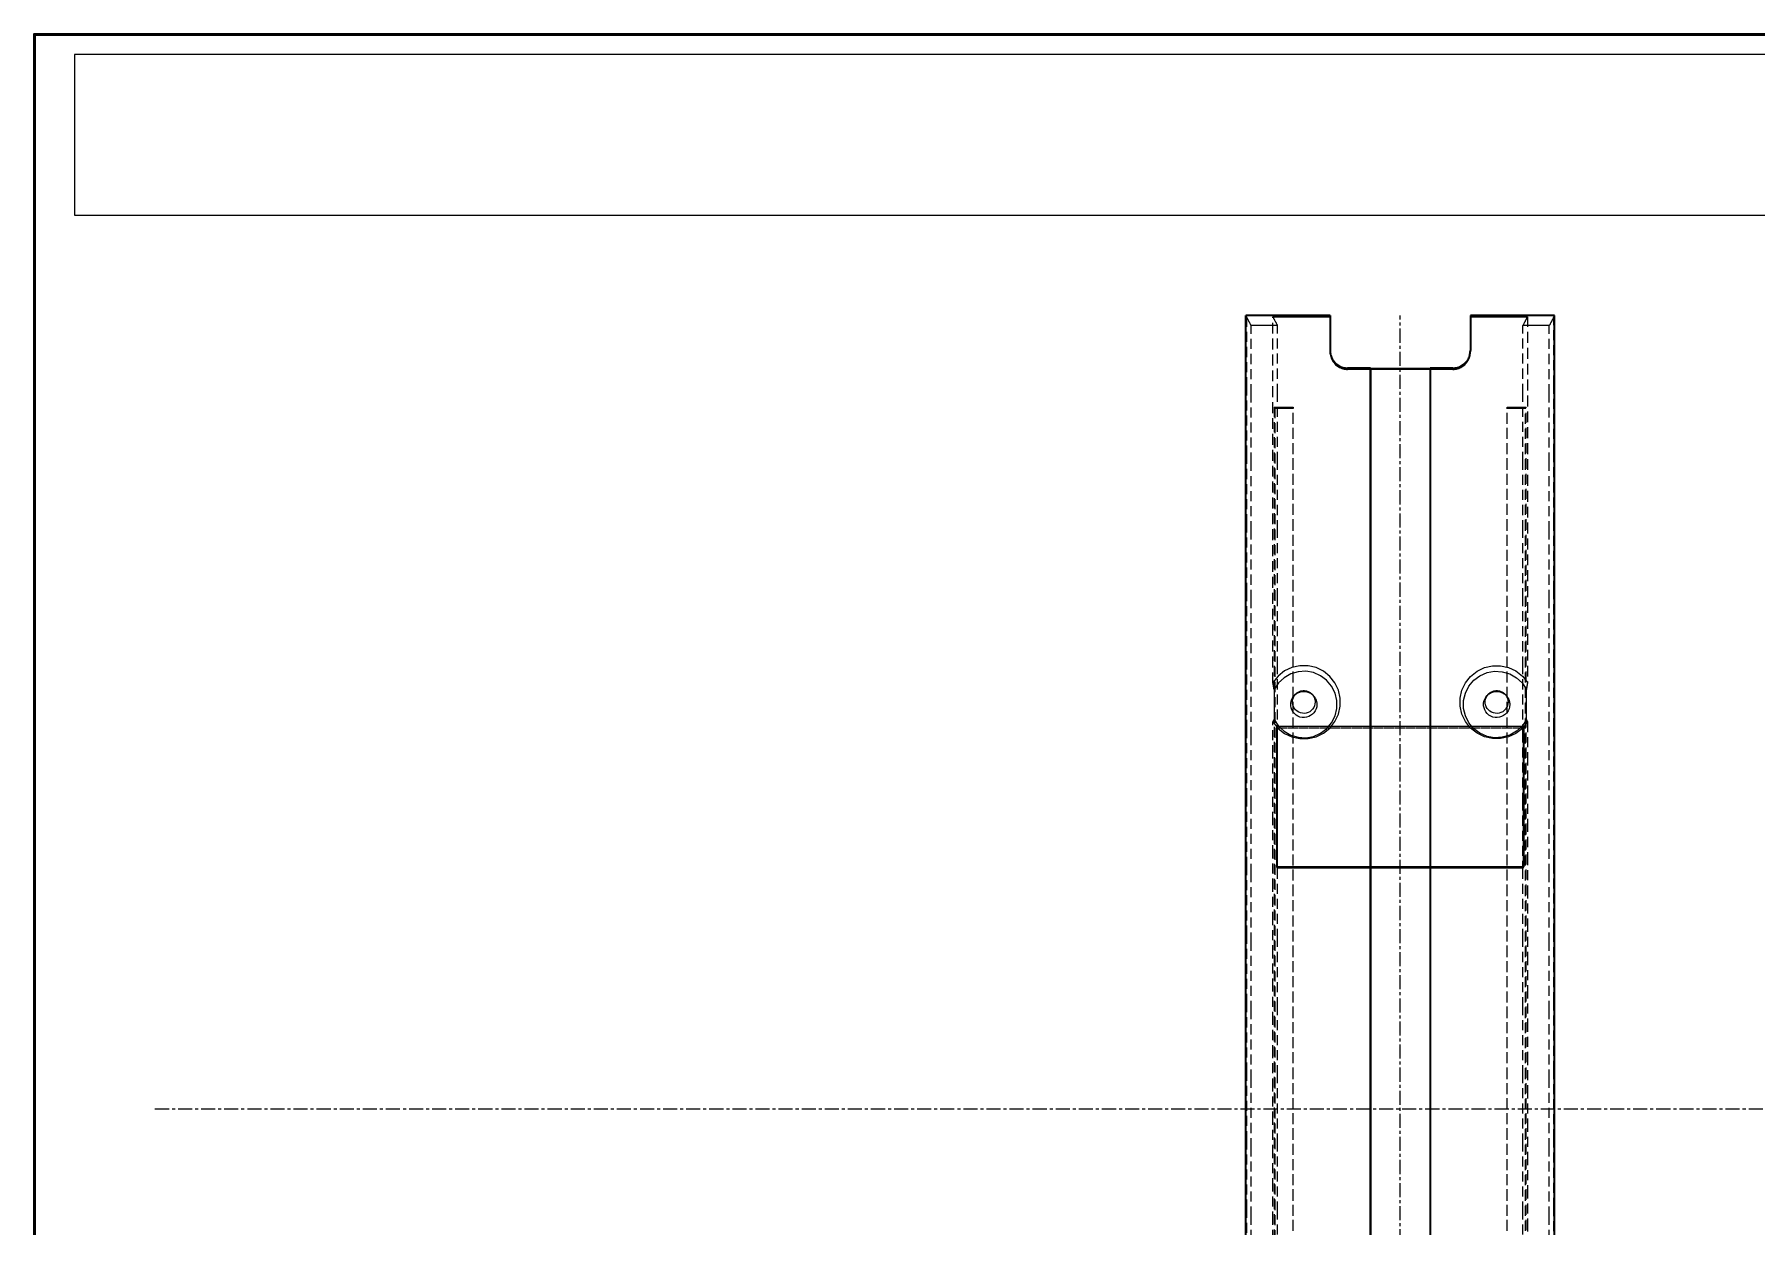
# Model space of a CAD drawing. Header units: millimetres. Extents: x 10 to 410, y 10 to 287.
# Drawn here: x 10 to 95.7, y 227.6 to 287 of the extents above; entities that cross this region are included whole.
import ezdxf

# ---------------------------------------------------------------- set-up
doc = ezdxf.new("R2010")
doc.units = ezdxf.units.MM
doc.linetypes.add('CENTER', pattern=[1.15, 0.7, -0.15, 0.15, -0.15])
doc.linetypes.add('DASHED', pattern=[0.75, 0.5, -0.25])
for name, color, linetype, lineweight in [('BORDER', 7, 'CONTINUOUS', 50), ('CENTER', 4, 'CENTER', 13), ('HIDDEN', 8, 'DASHED', 18), ('TITLE_BLOCK', 7, 'CONTINUOUS', 25), ('VISIBLE', 7, 'CONTINUOUS', 35)]:
    doc.layers.add(name, color=color, linetype=linetype, lineweight=lineweight)

msp = doc.modelspace()

# ---------------------------------------------------------------- linework, layer by layer
at = {"layer": 'BORDER'}
msp.add_lwpolyline([(10, 10), (410, 10), (410, 287), (10, 287)], close=True, dxfattribs=at)
at = {"layer": 'CENTER'}
for p, q in [((78, 190), (78, 273)), ((16, 233.5), (140, 233.5))]:
    msp.add_line(p, q, dxfattribs=at)
at = {"layer": 'HIDDEN'}
for points in [[(70.316, 273), (70.316, 272.997), (70.316, 272.994), (70.316, 272.992), (70.316, 272.989), (70.316, 272.986), (70.316, 272.983), (70.316, 272.981), (70.316, 272.978), (70.316, 272.975), (70.316, 272.972), (70.316, 272.97), (70.316, 272.967), (70.316, 272.964), (70.316, 272.961), (70.316, 272.959), (70.316, 272.956), (70.316, 272.953), (70.316, 272.95), (70.316, 272.948), (70.316, 272.945), (70.316, 272.942), (70.316, 272.939), (70.316, 272.937)], [(70.316, 194.436), (70.316, 197.849), (70.316, 201.262), (70.316, 204.675), (70.316, 208.088), (70.316, 211.501), (70.316, 214.914), (70.316, 218.327), (70.316, 221.74), (70.316, 225.154), (70.316, 228.567), (70.316, 231.98), (70.316, 235.393), (70.316, 238.806), (70.316, 242.219), (70.316, 245.632), (70.316, 249.045), (70.316, 252.458), (70.316, 255.871), (70.316, 259.284), (70.316, 262.697), (70.316, 266.11), (70.316, 269.524), (70.316, 272.937)], [(70.316, 272.937), (70.318, 272.937), (70.319, 272.937), (70.321, 272.937), (70.322, 272.937), (70.324, 272.937), (70.325, 272.937), (70.327, 272.937), (70.328, 272.937), (70.329, 272.937), (70.331, 272.937), (70.332, 272.937), (70.334, 272.937), (70.335, 272.937), (70.337, 272.937), (70.338, 272.937), (70.34, 272.937), (70.341, 272.937), (70.343, 272.937), (70.344, 272.937), (70.345, 272.937), (70.347, 272.937), (70.348, 272.937), (70.35, 272.937)], [(70.579, 272.501), (70.569, 272.52), (70.559, 272.539), (70.549, 272.558), (70.539, 272.577), (70.529, 272.595), (70.519, 272.614), (70.509, 272.633), (70.499, 272.652), (70.489, 272.671), (70.479, 272.69), (70.469, 272.709), (70.459, 272.728), (70.449, 272.747), (70.439, 272.766), (70.429, 272.785), (70.419, 272.804), (70.409, 272.823), (70.4, 272.842), (70.39, 272.861), (70.38, 272.88), (70.37, 272.899), (70.36, 272.918), (70.35, 272.937)], [(70.35, 272.937), (70.35, 269.524), (70.35, 266.11), (70.35, 262.697), (70.35, 259.284), (70.35, 255.871), (70.35, 252.458), (70.35, 249.045), (70.35, 245.632), (70.35, 242.219), (70.35, 238.806), (70.35, 235.393), (70.35, 231.98), (70.35, 228.567), (70.35, 225.154), (70.35, 221.74), (70.35, 218.327), (70.35, 214.914), (70.35, 211.501), (70.35, 208.088), (70.35, 204.675), (70.35, 201.262), (70.35, 197.849), (70.35, 194.436)], [(71.659, 272.937), (71.669, 272.918), (71.679, 272.899), (71.689, 272.88), (71.699, 272.861), (71.709, 272.842), (71.719, 272.823), (71.729, 272.804), (71.739, 272.785), (71.749, 272.766), (71.759, 272.747), (71.769, 272.728), (71.779, 272.709), (71.789, 272.69), (71.799, 272.671), (71.809, 272.652), (71.819, 272.633), (71.829, 272.614), (71.839, 272.595), (71.849, 272.577), (71.859, 272.558), (71.868, 272.539), (71.878, 272.52), (71.888, 272.501)], [(71.659, 272.937), (71.783, 272.937), (71.907, 272.937), (72.031, 272.937), (72.155, 272.937), (72.279, 272.937), (72.402, 272.937), (72.526, 272.937), (72.65, 272.937), (72.774, 272.937), (72.898, 272.937), (73.022, 272.937), (73.145, 272.937), (73.269, 272.937), (73.393, 272.937), (73.517, 272.937), (73.641, 272.937), (73.765, 272.937), (73.888, 272.937), (74.012, 272.937), (74.136, 272.937), (74.26, 272.937), (74.384, 272.937), (74.507, 272.937)], [(71.659, 254.733), (71.659, 255.525), (71.659, 256.316), (71.659, 257.108), (71.659, 257.899), (71.659, 258.691), (71.659, 259.482), (71.659, 260.274), (71.659, 261.065), (71.659, 261.856), (71.659, 262.648), (71.659, 263.439), (71.659, 264.231), (71.659, 265.022), (71.659, 265.814), (71.659, 266.605), (71.659, 267.397), (71.659, 268.188), (71.659, 268.979), (71.659, 269.771), (71.659, 270.562), (71.659, 271.354), (71.659, 272.145), (71.659, 272.937)], [(74.507, 273), (74.507, 272.997), (74.507, 272.994), (74.507, 272.992), (74.507, 272.989), (74.507, 272.986), (74.507, 272.983), (74.507, 272.981), (74.507, 272.978), (74.507, 272.975), (74.507, 272.972), (74.507, 272.97), (74.507, 272.967), (74.507, 272.964), (74.507, 272.961), (74.507, 272.959), (74.507, 272.956), (74.507, 272.953), (74.507, 272.95), (74.507, 272.948), (74.507, 272.945), (74.507, 272.942), (74.507, 272.939), (74.507, 272.937)], [(74.507, 272.937), (74.507, 272.861), (74.507, 272.785), (74.507, 272.709), (74.507, 272.633), (74.507, 272.557), (74.507, 272.482), (74.507, 272.406), (74.507, 272.33), (74.507, 272.254), (74.507, 272.178), (74.507, 272.102), (74.507, 272.026), (74.507, 271.951), (74.507, 271.875), (74.507, 271.799), (74.507, 271.723), (74.507, 271.647), (74.507, 271.571), (74.507, 271.496), (74.507, 271.42), (74.507, 271.344), (74.507, 271.268), (74.507, 271.192)], [(81.492, 272.937), (81.492, 272.939), (81.492, 272.942), (81.492, 272.945), (81.492, 272.948), (81.492, 272.95), (81.492, 272.953), (81.492, 272.956), (81.492, 272.959), (81.492, 272.961), (81.492, 272.964), (81.492, 272.967), (81.492, 272.97), (81.492, 272.972), (81.492, 272.975), (81.492, 272.978), (81.492, 272.981), (81.492, 272.983), (81.492, 272.986), (81.492, 272.989), (81.492, 272.992), (81.492, 272.994), (81.492, 272.997), (81.492, 273)], [(81.492, 272.937), (81.616, 272.937), (81.74, 272.937), (81.864, 272.937), (81.988, 272.937), (82.112, 272.937), (82.236, 272.937), (82.359, 272.937), (82.483, 272.937), (82.607, 272.937), (82.731, 272.937), (82.855, 272.937), (82.978, 272.937), (83.102, 272.937), (83.226, 272.937), (83.35, 272.937), (83.474, 272.937), (83.598, 272.937), (83.721, 272.937), (83.845, 272.937), (83.969, 272.937), (84.093, 272.937), (84.217, 272.937), (84.341, 272.937)], [(81.492, 272.937), (81.492, 272.861), (81.492, 272.785), (81.492, 272.709), (81.492, 272.633), (81.492, 272.557), (81.492, 272.482), (81.492, 272.406), (81.492, 272.33), (81.492, 272.254), (81.492, 272.178), (81.492, 272.102), (81.492, 272.026), (81.492, 271.951), (81.492, 271.875), (81.492, 271.799), (81.492, 271.723), (81.492, 271.647), (81.492, 271.571), (81.492, 271.496), (81.492, 271.42), (81.492, 271.344), (81.492, 271.268), (81.492, 271.192)], [(84.112, 272.501), (84.122, 272.52), (84.132, 272.539), (84.142, 272.558), (84.152, 272.577), (84.162, 272.595), (84.172, 272.614), (84.182, 272.633), (84.192, 272.652), (84.202, 272.671), (84.212, 272.69), (84.221, 272.709), (84.231, 272.728), (84.241, 272.747), (84.251, 272.766), (84.261, 272.785), (84.271, 272.804), (84.281, 272.823), (84.291, 272.842), (84.301, 272.861), (84.311, 272.88), (84.321, 272.899), (84.331, 272.918), (84.341, 272.937)], [(84.341, 272.937), (84.341, 272.145), (84.341, 271.354), (84.341, 270.562), (84.341, 269.771), (84.341, 268.979), (84.341, 268.188), (84.341, 267.397), (84.341, 266.605), (84.341, 265.814), (84.341, 265.022), (84.341, 264.231), (84.341, 263.439), (84.341, 262.648), (84.341, 261.856), (84.341, 261.065), (84.341, 260.274), (84.341, 259.482), (84.341, 258.691), (84.341, 257.899), (84.341, 257.108), (84.341, 256.316), (84.341, 255.525), (84.341, 254.733)], [(85.65, 272.937), (85.64, 272.918), (85.63, 272.899), (85.621, 272.88), (85.611, 272.861), (85.601, 272.842), (85.591, 272.823), (85.581, 272.804), (85.571, 272.785), (85.561, 272.766), (85.551, 272.747), (85.541, 272.728), (85.531, 272.709), (85.521, 272.69), (85.511, 272.671), (85.501, 272.652), (85.491, 272.633), (85.481, 272.614), (85.472, 272.595), (85.462, 272.577), (85.452, 272.558), (85.442, 272.539), (85.432, 272.52), (85.422, 272.501)], [(85.65, 272.937), (85.652, 272.937), (85.653, 272.937), (85.655, 272.937), (85.656, 272.937), (85.658, 272.937), (85.659, 272.937), (85.66, 272.937), (85.662, 272.937), (85.663, 272.937), (85.665, 272.937), (85.666, 272.937), (85.668, 272.937), (85.669, 272.937), (85.671, 272.937), (85.672, 272.937), (85.673, 272.937), (85.675, 272.937), (85.676, 272.937), (85.678, 272.937), (85.679, 272.937), (85.681, 272.937), (85.682, 272.937), (85.684, 272.937)], [(85.65, 194.436), (85.65, 197.849), (85.65, 201.262), (85.65, 204.675), (85.65, 208.088), (85.65, 211.501), (85.65, 214.914), (85.65, 218.327), (85.65, 221.74), (85.65, 225.154), (85.65, 228.567), (85.65, 231.98), (85.65, 235.393), (85.65, 238.806), (85.65, 242.219), (85.65, 245.632), (85.65, 249.045), (85.65, 252.458), (85.65, 255.871), (85.65, 259.284), (85.65, 262.697), (85.65, 266.11), (85.65, 269.524), (85.65, 272.937)], [(85.684, 273), (85.684, 272.997), (85.684, 272.994), (85.684, 272.992), (85.684, 272.989), (85.684, 272.986), (85.684, 272.983), (85.684, 272.981), (85.684, 272.978), (85.684, 272.975), (85.684, 272.972), (85.684, 272.97), (85.684, 272.967), (85.684, 272.964), (85.684, 272.961), (85.684, 272.959), (85.684, 272.956), (85.684, 272.953), (85.684, 272.95), (85.684, 272.948), (85.684, 272.945), (85.684, 272.942), (85.684, 272.939), (85.684, 272.937)], [(85.684, 194.436), (85.684, 197.849), (85.684, 201.262), (85.684, 204.675), (85.684, 208.088), (85.684, 211.501), (85.684, 214.914), (85.684, 218.327), (85.684, 221.74), (85.684, 225.154), (85.684, 228.567), (85.684, 231.98), (85.684, 235.393), (85.684, 238.806), (85.684, 242.219), (85.684, 245.632), (85.684, 249.045), (85.684, 252.458), (85.684, 255.871), (85.684, 259.284), (85.684, 262.697), (85.684, 266.11), (85.684, 269.524), (85.684, 272.937)], [(71.888, 272.501), (71.831, 272.501), (71.775, 272.501), (71.718, 272.501), (71.661, 272.501), (71.604, 272.501), (71.547, 272.501), (71.49, 272.501), (71.433, 272.501), (71.376, 272.501), (71.319, 272.501), (71.262, 272.501), (71.205, 272.501), (71.148, 272.501), (71.091, 272.501), (71.034, 272.501), (70.977, 272.501), (70.92, 272.501), (70.863, 272.501), (70.806, 272.501), (70.75, 272.501), (70.693, 272.501), (70.636, 272.501), (70.579, 272.501)], [(70.579, 194), (70.579, 197.413), (70.579, 200.826), (70.579, 204.239), (70.579, 207.652), (70.579, 211.065), (70.579, 214.478), (70.579, 217.892), (70.579, 221.305), (70.579, 224.718), (70.579, 228.131), (70.579, 231.544), (70.579, 234.957), (70.579, 238.37), (70.579, 241.783), (70.579, 245.196), (70.579, 248.609), (70.579, 252.022), (70.579, 255.435), (70.579, 258.848), (70.579, 262.261), (70.579, 265.675), (70.579, 269.088), (70.579, 272.501)], [(71.888, 194.436), (71.888, 197.83), (71.888, 201.224), (71.888, 204.618), (71.888, 208.012), (71.888, 211.406), (71.888, 214.801), (71.888, 218.195), (71.888, 221.589), (71.888, 224.983), (71.888, 228.377), (71.888, 231.771), (71.888, 235.165), (71.888, 238.559), (71.888, 241.954), (71.888, 245.348), (71.888, 248.742), (71.888, 252.136), (71.888, 255.53), (71.888, 258.924), (71.888, 262.318), (71.888, 265.712), (71.888, 269.107), (71.888, 272.501)], [(84.112, 194.436), (84.112, 197.83), (84.112, 201.224), (84.112, 204.618), (84.112, 208.012), (84.112, 211.407), (84.112, 214.801), (84.112, 218.195), (84.112, 221.589), (84.112, 224.983), (84.112, 228.377), (84.112, 231.771), (84.112, 235.165), (84.112, 238.559), (84.112, 241.954), (84.112, 245.348), (84.112, 248.742), (84.112, 252.136), (84.112, 255.53), (84.112, 258.924), (84.112, 262.318), (84.112, 265.712), (84.112, 269.107), (84.112, 272.501)], [(85.422, 272.501), (85.365, 272.501), (85.308, 272.501), (85.251, 272.501), (85.194, 272.501), (85.137, 272.501), (85.08, 272.501), (85.023, 272.501), (84.966, 272.501), (84.909, 272.501), (84.852, 272.501), (84.796, 272.501), (84.739, 272.501), (84.682, 272.501), (84.625, 272.501), (84.568, 272.501), (84.511, 272.501), (84.454, 272.501), (84.397, 272.501), (84.34, 272.501), (84.283, 272.501), (84.226, 272.501), (84.169, 272.501), (84.112, 272.501)], [(85.422, 194), (85.422, 197.413), (85.422, 200.826), (85.422, 204.239), (85.422, 207.652), (85.422, 211.065), (85.422, 214.478), (85.422, 217.892), (85.422, 221.305), (85.422, 224.718), (85.422, 228.131), (85.422, 231.544), (85.422, 234.957), (85.422, 238.37), (85.422, 241.783), (85.422, 245.196), (85.422, 248.609), (85.422, 252.022), (85.422, 255.435), (85.422, 258.848), (85.422, 262.261), (85.422, 265.675), (85.422, 269.088), (85.422, 272.501)], [(74.507, 271.192), (74.507, 271.194), (74.507, 271.197), (74.507, 271.2), (74.507, 271.203), (74.507, 271.205), (74.507, 271.208), (74.507, 271.211), (74.507, 271.214), (74.507, 271.216), (74.507, 271.219), (74.507, 271.222), (74.507, 271.225), (74.507, 271.227), (74.507, 271.23), (74.507, 271.233), (74.507, 271.236), (74.507, 271.238), (74.507, 271.241), (74.507, 271.244), (74.507, 271.247), (74.507, 271.249), (74.507, 271.252), (74.507, 271.255)], [(74.507, 271.192), (74.507, 271.195), (74.507, 271.198), (74.507, 271.2), (74.507, 271.203), (74.507, 271.206), (74.507, 271.208), (74.507, 271.211), (74.507, 271.214), (74.507, 271.216), (74.507, 271.219), (74.507, 271.222), (74.507, 271.225), (74.507, 271.227), (74.507, 271.23), (74.507, 271.233), (74.507, 271.235), (74.507, 271.238), (74.507, 271.241), (74.507, 271.244), (74.507, 271.246), (74.507, 271.249), (74.507, 271.252), (74.507, 271.254)], [(74.507, 271.192), (74.507, 271.192), (74.507, 271.192), (74.507, 271.192), (74.507, 271.192), (74.507, 271.192), (74.507, 271.192), (74.507, 271.192), (74.507, 271.192), (74.507, 271.192), (74.507, 271.192), (74.507, 271.192), (74.507, 271.192), (74.507, 271.192), (74.507, 271.192), (74.507, 271.192), (74.507, 271.192), (74.507, 271.192), (74.507, 271.192), (74.507, 271.192), (74.507, 271.192), (74.507, 271.192), (74.507, 271.192), (74.507, 271.192)], [(74.507, 271.192), (74.51, 271.132), (74.516, 271.073), (74.526, 271.014), (74.54, 270.956), (74.558, 270.899), (74.58, 270.844), (74.606, 270.79), (74.635, 270.738), (74.668, 270.689), (74.704, 270.641), (74.743, 270.596), (74.785, 270.554), (74.83, 270.515), (74.877, 270.479), (74.927, 270.447), (74.979, 270.418), (75.033, 270.392), (75.088, 270.37), (75.145, 270.352), (75.203, 270.338), (75.262, 270.328), (75.321, 270.322), (75.381, 270.32)], [(80.619, 270.32), (80.679, 270.322), (80.738, 270.328), (80.797, 270.338), (80.855, 270.352), (80.912, 270.37), (80.967, 270.392), (81.021, 270.418), (81.073, 270.447), (81.123, 270.479), (81.17, 270.515), (81.215, 270.555), (81.257, 270.597), (81.297, 270.642), (81.333, 270.689), (81.365, 270.739), (81.395, 270.791), (81.42, 270.844), (81.442, 270.9), (81.46, 270.957), (81.474, 271.015), (81.484, 271.073), (81.491, 271.133), (81.492, 271.192)], [(81.492, 271.192), (81.492, 271.195), (81.492, 271.198), (81.492, 271.2), (81.492, 271.203), (81.492, 271.206), (81.492, 271.209), (81.492, 271.211), (81.492, 271.214), (81.492, 271.217), (81.492, 271.22), (81.492, 271.222), (81.492, 271.225), (81.492, 271.228), (81.492, 271.231), (81.492, 271.233), (81.492, 271.236), (81.492, 271.239), (81.492, 271.242), (81.492, 271.245), (81.492, 271.247), (81.492, 271.25), (81.492, 271.253), (81.492, 271.256)], [(75.381, 270.32), (75.381, 270.323), (75.381, 270.325), (75.381, 270.328), (75.381, 270.331), (75.381, 270.334), (75.381, 270.336), (75.381, 270.339), (75.381, 270.342), (75.381, 270.345), (75.381, 270.347), (75.381, 270.35), (75.381, 270.353), (75.381, 270.356), (75.381, 270.358), (75.381, 270.361), (75.381, 270.364), (75.381, 270.367), (75.381, 270.37), (75.381, 270.372), (75.381, 270.375), (75.381, 270.378), (75.381, 270.381), (75.381, 270.383)], [(80.619, 270.32), (80.392, 270.32), (80.164, 270.32), (79.936, 270.32), (79.708, 270.32), (79.481, 270.32), (79.253, 270.32), (79.025, 270.32), (78.797, 270.32), (78.569, 270.32), (78.342, 270.32), (78.114, 270.32), (77.886, 270.32), (77.658, 270.32), (77.431, 270.32), (77.203, 270.32), (76.975, 270.32), (76.747, 270.32), (76.519, 270.32), (76.292, 270.32), (76.064, 270.32), (75.836, 270.32), (75.608, 270.32), (75.381, 270.32)], [(76.516, 270.383), (76.516, 270.382), (76.516, 270.38), (76.516, 270.379), (76.516, 270.377), (76.516, 270.376), (76.516, 270.375), (76.516, 270.373), (76.516, 270.372), (76.516, 270.37), (76.516, 270.369), (76.516, 270.367), (76.516, 270.366), (76.516, 270.364), (76.516, 270.363), (76.516, 270.361), (76.516, 270.36), (76.516, 270.358), (76.516, 270.357), (76.516, 270.355), (76.516, 270.354), (76.516, 270.353), (76.516, 270.351), (76.516, 270.35)], [(79.484, 270.383), (79.484, 270.382), (79.484, 270.38), (79.484, 270.379), (79.484, 270.377), (79.484, 270.376), (79.484, 270.375), (79.484, 270.373), (79.484, 270.372), (79.484, 270.37), (79.484, 270.369), (79.484, 270.367), (79.484, 270.366), (79.484, 270.364), (79.484, 270.363), (79.484, 270.361), (79.484, 270.36), (79.484, 270.358), (79.484, 270.357), (79.484, 270.355), (79.484, 270.354), (79.484, 270.353), (79.484, 270.351), (79.484, 270.35)], [(79.484, 270.35), (79.484, 270.35), (79.484, 270.35), (79.484, 270.35), (79.484, 270.35), (79.484, 270.35), (79.484, 270.35), (79.484, 270.35), (79.484, 270.35), (79.484, 270.35), (79.484, 270.35), (79.484, 270.35), (79.484, 270.35), (79.484, 270.35), (79.484, 270.35), (79.484, 270.35), (79.484, 270.35), (79.484, 270.35), (79.484, 270.35), (79.484, 270.35), (79.484, 270.35), (79.484, 270.35), (79.484, 270.35), (79.484, 270.35)], [(79.484, 197.082), (79.484, 200.268), (79.484, 203.453), (79.484, 206.639), (79.484, 209.824), (79.484, 213.01), (79.484, 216.196), (79.484, 219.381), (79.484, 222.567), (79.484, 225.752), (79.484, 228.938), (79.484, 232.123), (79.484, 235.309), (79.484, 238.494), (79.484, 241.68), (79.484, 244.865), (79.484, 248.051), (79.484, 251.236), (79.484, 254.422), (79.484, 257.607), (79.484, 260.793), (79.484, 263.979), (79.484, 267.164), (79.484, 270.35)], [(80.619, 270.32), (80.619, 270.323), (80.619, 270.325), (80.619, 270.328), (80.619, 270.331), (80.619, 270.334), (80.619, 270.336), (80.619, 270.339), (80.619, 270.342), (80.619, 270.345), (80.619, 270.347), (80.619, 270.35), (80.619, 270.353), (80.619, 270.356), (80.619, 270.358), (80.619, 270.361), (80.619, 270.364), (80.619, 270.367), (80.619, 270.37), (80.619, 270.372), (80.619, 270.375), (80.619, 270.378), (80.619, 270.381), (80.619, 270.383)], [(71.732, 268.437), (71.733, 268.435), (71.734, 268.433), (71.736, 268.431), (71.737, 268.428), (71.738, 268.426), (71.739, 268.424), (71.74, 268.422), (71.741, 268.42), (71.742, 268.418), (71.743, 268.416), (71.744, 268.414), (71.745, 268.412), (71.746, 268.41), (71.747, 268.408), (71.749, 268.406), (71.75, 268.404), (71.751, 268.402), (71.752, 268.4), (71.753, 268.397), (71.754, 268.395), (71.755, 268.393), (71.756, 268.391), (71.757, 268.389)], [(71.732, 268.437), (71.732, 265.403), (71.732, 262.369), (71.732, 259.335), (71.732, 256.301), (71.732, 253.268), (71.732, 250.234), (71.732, 247.2), (71.732, 244.166), (71.732, 241.132), (71.732, 238.098), (71.732, 235.064), (71.732, 232.031), (71.732, 228.997), (71.732, 225.963), (71.732, 222.929), (71.732, 219.895), (71.732, 216.861), (71.732, 213.828), (71.732, 210.794), (71.732, 207.76), (71.732, 204.726), (71.732, 201.692), (71.732, 198.658)], [(71.732, 268.437), (71.773, 268.437), (71.814, 268.437), (71.855, 268.437), (71.896, 268.437), (71.937, 268.437), (71.978, 268.437), (72.019, 268.437), (72.06, 268.437), (72.101, 268.437), (72.142, 268.437), (72.183, 268.437), (72.224, 268.437), (72.265, 268.437), (72.306, 268.437), (72.346, 268.437), (72.387, 268.437), (72.428, 268.437), (72.469, 268.437), (72.51, 268.437), (72.551, 268.437), (72.592, 268.437), (72.633, 268.437), (72.674, 268.437)], [(71.757, 268.389), (71.757, 265.355), (71.757, 262.322), (71.757, 259.288), (71.757, 256.254), (71.757, 253.22), (71.757, 250.186), (71.757, 247.152), (71.757, 244.118), (71.757, 241.085), (71.757, 238.051), (71.757, 235.017), (71.757, 231.983), (71.757, 228.949), (71.757, 225.915), (71.757, 222.882), (71.757, 219.848), (71.757, 216.814), (71.757, 213.78), (71.757, 210.746), (71.757, 207.712), (71.757, 204.678), (71.757, 201.645), (71.757, 198.611)], [(71.757, 268.389), (71.797, 268.389), (71.837, 268.389), (71.877, 268.389), (71.917, 268.389), (71.957, 268.389), (71.996, 268.389), (72.036, 268.389), (72.076, 268.389), (72.116, 268.389), (72.156, 268.389), (72.196, 268.389), (72.236, 268.389), (72.275, 268.389), (72.315, 268.389), (72.355, 268.389), (72.395, 268.389), (72.435, 268.389), (72.475, 268.389), (72.515, 268.389), (72.554, 268.389), (72.594, 268.389), (72.634, 268.389), (72.674, 268.389)], [(72.674, 268.437), (72.674, 268.435), (72.674, 268.433), (72.674, 268.431), (72.674, 268.428), (72.674, 268.426), (72.674, 268.424), (72.674, 268.422), (72.674, 268.42), (72.674, 268.418), (72.674, 268.416), (72.674, 268.414), (72.674, 268.412), (72.674, 268.41), (72.674, 268.408), (72.674, 268.406), (72.674, 268.404), (72.674, 268.402), (72.674, 268.4), (72.674, 268.397), (72.674, 268.395), (72.674, 268.393), (72.674, 268.391), (72.674, 268.389)], [(72.674, 198.658), (72.674, 201.692), (72.674, 204.726), (72.674, 207.76), (72.674, 210.794), (72.674, 213.828), (72.674, 216.861), (72.674, 219.895), (72.674, 222.929), (72.674, 225.963), (72.674, 228.997), (72.674, 232.031), (72.674, 235.064), (72.674, 238.098), (72.674, 241.132), (72.674, 244.166), (72.674, 247.2), (72.674, 250.234), (72.674, 253.268), (72.674, 256.301), (72.674, 259.335), (72.674, 262.369), (72.674, 265.403), (72.674, 268.437)], [(72.674, 198.611), (72.674, 201.645), (72.674, 204.678), (72.674, 207.712), (72.674, 210.746), (72.674, 213.78), (72.674, 216.814), (72.674, 219.848), (72.674, 222.882), (72.674, 225.915), (72.674, 228.949), (72.674, 231.983), (72.674, 235.017), (72.674, 238.051), (72.674, 241.085), (72.674, 244.118), (72.674, 247.152), (72.674, 250.186), (72.674, 253.22), (72.674, 256.254), (72.674, 259.288), (72.674, 262.322), (72.674, 265.355), (72.674, 268.389)], [(83.326, 268.437), (83.367, 268.437), (83.408, 268.437), (83.449, 268.437), (83.49, 268.437), (83.531, 268.437), (83.572, 268.437), (83.613, 268.437), (83.654, 268.437), (83.695, 268.437), (83.736, 268.437), (83.777, 268.437), (83.818, 268.437), (83.858, 268.437), (83.899, 268.437), (83.94, 268.437), (83.981, 268.437), (84.022, 268.437), (84.063, 268.437), (84.104, 268.437), (84.145, 268.437), (84.186, 268.437), (84.227, 268.437), (84.268, 268.437)], [(83.326, 198.658), (83.326, 201.692), (83.326, 204.726), (83.326, 207.76), (83.326, 210.794), (83.326, 213.828), (83.326, 216.861), (83.326, 219.895), (83.326, 222.929), (83.326, 225.963), (83.326, 228.997), (83.326, 232.031), (83.326, 235.064), (83.326, 238.098), (83.326, 241.132), (83.326, 244.166), (83.326, 247.2), (83.326, 250.234), (83.326, 253.268), (83.326, 256.301), (83.326, 259.335), (83.326, 262.369), (83.326, 265.403), (83.326, 268.437)], [(83.326, 268.437), (83.326, 268.435), (83.326, 268.433), (83.326, 268.431), (83.326, 268.428), (83.326, 268.426), (83.326, 268.424), (83.326, 268.422), (83.326, 268.42), (83.326, 268.418), (83.326, 268.416), (83.326, 268.414), (83.326, 268.412), (83.326, 268.41), (83.326, 268.408), (83.326, 268.406), (83.326, 268.404), (83.326, 268.402), (83.326, 268.4), (83.326, 268.397), (83.326, 268.395), (83.326, 268.393), (83.326, 268.391), (83.326, 268.389)], [(83.326, 268.389), (83.366, 268.389), (83.406, 268.389), (83.446, 268.389), (83.486, 268.389), (83.526, 268.389), (83.565, 268.389), (83.605, 268.389), (83.645, 268.389), (83.685, 268.389), (83.725, 268.389), (83.765, 268.389), (83.805, 268.389), (83.844, 268.389), (83.884, 268.389), (83.924, 268.389), (83.964, 268.389), (84.004, 268.389), (84.044, 268.389), (84.084, 268.389), (84.123, 268.389), (84.163, 268.389), (84.203, 268.389), (84.243, 268.389)], [(83.326, 198.611), (83.326, 201.645), (83.326, 204.678), (83.326, 207.712), (83.326, 210.746), (83.326, 213.78), (83.326, 216.814), (83.326, 219.848), (83.326, 222.882), (83.326, 225.915), (83.326, 228.949), (83.326, 231.983), (83.326, 235.017), (83.326, 238.051), (83.326, 241.085), (83.326, 244.118), (83.326, 247.152), (83.326, 250.186), (83.326, 253.22), (83.326, 256.254), (83.326, 259.288), (83.326, 262.322), (83.326, 265.355), (83.326, 268.389)], [(84.243, 268.389), (84.244, 268.391), (84.245, 268.393), (84.246, 268.395), (84.247, 268.397), (84.248, 268.4), (84.25, 268.402), (84.251, 268.404), (84.252, 268.406), (84.253, 268.408), (84.254, 268.41), (84.255, 268.412), (84.256, 268.414), (84.257, 268.416), (84.258, 268.418), (84.259, 268.42), (84.26, 268.422), (84.261, 268.424), (84.263, 268.426), (84.264, 268.428), (84.265, 268.431), (84.266, 268.433), (84.267, 268.435), (84.268, 268.437)], [(84.243, 198.611), (84.243, 201.645), (84.243, 204.678), (84.243, 207.712), (84.243, 210.746), (84.243, 213.78), (84.243, 216.814), (84.243, 219.848), (84.243, 222.882), (84.243, 225.915), (84.243, 228.949), (84.243, 231.983), (84.243, 235.017), (84.243, 238.051), (84.243, 241.085), (84.243, 244.118), (84.243, 247.152), (84.243, 250.186), (84.243, 253.22), (84.243, 256.254), (84.243, 259.288), (84.243, 262.322), (84.243, 265.355), (84.243, 268.389)], [(84.268, 198.658), (84.268, 201.692), (84.268, 204.726), (84.268, 207.76), (84.268, 210.794), (84.268, 213.828), (84.268, 216.861), (84.268, 219.895), (84.268, 222.929), (84.268, 225.963), (84.268, 228.997), (84.268, 232.031), (84.268, 235.064), (84.268, 238.098), (84.268, 241.132), (84.268, 244.166), (84.268, 247.2), (84.268, 250.234), (84.268, 253.268), (84.268, 256.301), (84.268, 259.335), (84.268, 262.369), (84.268, 265.403), (84.268, 268.437)], [(71.659, 252.762), (71.917, 252.445), (72.238, 252.194), (72.606, 252.02), (73.004, 251.932), (73.412, 251.934), (73.809, 252.027), (74.175, 252.205), (74.493, 252.46), (74.747, 252.779), (74.924, 253.146), (75.014, 253.544), (75.014, 253.951), (74.924, 254.349), (74.747, 254.716), (74.493, 255.035), (74.175, 255.29), (73.809, 255.468), (73.412, 255.561), (73.004, 255.563), (72.606, 255.475), (72.238, 255.301), (71.917, 255.05), (71.659, 254.733)], [(84.341, 252.762), (84.083, 252.445), (83.763, 252.194), (83.394, 252.02), (82.996, 251.932), (82.588, 251.934), (82.191, 252.027), (81.825, 252.205), (81.507, 252.46), (81.253, 252.779), (81.076, 253.146), (80.986, 253.544), (80.986, 253.951), (81.076, 254.349), (81.253, 254.716), (81.507, 255.035), (81.825, 255.29), (82.191, 255.468), (82.588, 255.561), (82.996, 255.563), (83.394, 255.475), (83.763, 255.301), (84.083, 255.05), (84.341, 254.733)], [(71.72, 254.385), (71.717, 254.4), (71.715, 254.415), (71.712, 254.431), (71.71, 254.446), (71.707, 254.461), (71.705, 254.476), (71.702, 254.491), (71.699, 254.506), (71.697, 254.522), (71.694, 254.537), (71.692, 254.552), (71.689, 254.567), (71.686, 254.582), (71.684, 254.597), (71.681, 254.612), (71.678, 254.628), (71.676, 254.643), (71.673, 254.658), (71.67, 254.673), (71.668, 254.688), (71.665, 254.703), (71.662, 254.718), (71.659, 254.733)], [(71.72, 252.88), (71.933, 252.56), (72.214, 252.298), (72.547, 252.108), (72.916, 251.999), (73.3, 251.978), (73.678, 252.046), (74.03, 252.199), (74.338, 252.429), (74.585, 252.723), (74.757, 253.067), (74.846, 253.441), (74.846, 253.825), (74.757, 254.199), (74.585, 254.542), (74.338, 254.836), (74.03, 255.066), (73.678, 255.219), (73.3, 255.287), (72.916, 255.266), (72.547, 255.157), (72.214, 254.967), (71.933, 254.705), (71.72, 254.385)], [(84.28, 252.88), (84.067, 252.56), (83.786, 252.298), (83.453, 252.108), (83.084, 251.999), (82.701, 251.979), (82.322, 252.046), (81.97, 252.199), (81.662, 252.429), (81.415, 252.723), (81.243, 253.067), (81.155, 253.441), (81.155, 253.825), (81.243, 254.199), (81.415, 254.542), (81.662, 254.836), (81.97, 255.066), (82.322, 255.219), (82.701, 255.287), (83.084, 255.266), (83.453, 255.157), (83.786, 254.967), (84.067, 254.705), (84.28, 254.385)], [(84.341, 254.733), (84.338, 254.718), (84.335, 254.703), (84.332, 254.688), (84.33, 254.673), (84.327, 254.658), (84.324, 254.643), (84.322, 254.628), (84.319, 254.612), (84.316, 254.597), (84.314, 254.582), (84.311, 254.567), (84.308, 254.552), (84.306, 254.537), (84.303, 254.522), (84.301, 254.506), (84.298, 254.491), (84.296, 254.476), (84.293, 254.461), (84.29, 254.446), (84.288, 254.431), (84.285, 254.415), (84.283, 254.4), (84.28, 254.385)], [(71.72, 254.385), (71.72, 254.32), (71.72, 254.254), (71.72, 254.189), (71.72, 254.123), (71.72, 254.058), (71.72, 253.992), (71.72, 253.927), (71.72, 253.862), (71.72, 253.796), (71.72, 253.731), (71.72, 253.665), (71.72, 253.6), (71.72, 253.534), (71.72, 253.469), (71.72, 253.404), (71.72, 253.338), (71.72, 253.273), (71.72, 253.207), (71.72, 253.142), (71.72, 253.076), (71.72, 253.011), (71.72, 252.946), (71.72, 252.88)], [(73.85, 253.633), (73.841, 253.523), (73.813, 253.416), (73.767, 253.315), (73.706, 253.224), (73.629, 253.144), (73.541, 253.078), (73.442, 253.029), (73.337, 252.996), (73.227, 252.982), (73.117, 252.986), (73.009, 253.009), (72.906, 253.05), (72.812, 253.107), (72.729, 253.18), (72.659, 253.265), (72.605, 253.361), (72.568, 253.465), (72.548, 253.574), (72.548, 253.684), (72.566, 253.793), (72.602, 253.898), (72.655, 253.994), (72.724, 254.08)], [(73.765, 253.755), (73.757, 253.66), (73.733, 253.567), (73.693, 253.479), (73.64, 253.4), (73.573, 253.33), (73.496, 253.273), (73.41, 253.23), (73.319, 253.201), (73.223, 253.189), (73.127, 253.193), (73.033, 253.213), (72.944, 253.248), (72.862, 253.298), (72.79, 253.361), (72.729, 253.436), (72.682, 253.519), (72.649, 253.61), (72.633, 253.704), (72.632, 253.801), (72.648, 253.895), (72.679, 253.986), (72.726, 254.07), (72.786, 254.145)], [(72.724, 254.08), (72.757, 254.113), (72.792, 254.143), (72.829, 254.17), (72.868, 254.195), (72.909, 254.216), (72.951, 254.235), (72.994, 254.251), (73.038, 254.264), (73.083, 254.274), (73.129, 254.28), (73.174, 254.284), (73.22, 254.284), (73.266, 254.28), (73.312, 254.274), (73.357, 254.264), (73.401, 254.252), (73.444, 254.236), (73.486, 254.217), (73.527, 254.195), (73.566, 254.17), (73.603, 254.143), (73.638, 254.113), (73.671, 254.081)], [(72.786, 254.145), (72.783, 254.142), (72.78, 254.14), (72.778, 254.137), (72.775, 254.134), (72.772, 254.131), (72.77, 254.128), (72.767, 254.125), (72.764, 254.123), (72.762, 254.12), (72.759, 254.117), (72.756, 254.114), (72.754, 254.111), (72.751, 254.109), (72.748, 254.106), (72.746, 254.103), (72.743, 254.1), (72.74, 254.097), (72.738, 254.094), (72.735, 254.092), (72.732, 254.089), (72.73, 254.086), (72.727, 254.083), (72.724, 254.08)], [(72.786, 254.145), (72.814, 254.173), (72.845, 254.199), (72.877, 254.223), (72.911, 254.245), (72.946, 254.264), (72.983, 254.28), (73.02, 254.294), (73.059, 254.305), (73.098, 254.314), (73.137, 254.319), (73.177, 254.322), (73.217, 254.322), (73.257, 254.319), (73.297, 254.314), (73.336, 254.305), (73.375, 254.294), (73.412, 254.28), (73.449, 254.264), (73.484, 254.245), (73.518, 254.223), (73.55, 254.2), (73.581, 254.174), (73.609, 254.146)], [(73.609, 254.146), (73.622, 254.132), (73.634, 254.118), (73.646, 254.103), (73.657, 254.088), (73.668, 254.073), (73.678, 254.057), (73.688, 254.041), (73.697, 254.025), (73.706, 254.008), (73.714, 253.991), (73.721, 253.974), (73.728, 253.957), (73.735, 253.939), (73.74, 253.921), (73.746, 253.903), (73.75, 253.885), (73.754, 253.867), (73.758, 253.849), (73.76, 253.83), (73.763, 253.812), (73.764, 253.793), (73.765, 253.774), (73.765, 253.755)], [(73.609, 254.146), (73.612, 254.143), (73.615, 254.14), (73.617, 254.137), (73.62, 254.134), (73.623, 254.132), (73.626, 254.129), (73.628, 254.126), (73.631, 254.123), (73.634, 254.12), (73.636, 254.118), (73.639, 254.115), (73.642, 254.112), (73.644, 254.109), (73.647, 254.106), (73.65, 254.104), (73.652, 254.101), (73.655, 254.098), (73.658, 254.095), (73.66, 254.092), (73.663, 254.089), (73.666, 254.087), (73.668, 254.084), (73.671, 254.081)], [(73.671, 254.081), (73.685, 254.065), (73.699, 254.049), (73.713, 254.032), (73.726, 254.015), (73.738, 253.997), (73.75, 253.979), (73.761, 253.961), (73.772, 253.942), (73.782, 253.923), (73.791, 253.904), (73.799, 253.884), (73.807, 253.864), (73.815, 253.844), (73.821, 253.823), (73.827, 253.803), (73.833, 253.782), (73.837, 253.761), (73.841, 253.74), (73.844, 253.718), (73.847, 253.697), (73.849, 253.676), (73.85, 253.654), (73.85, 253.633)], [(83.454, 253.633), (83.445, 253.523), (83.417, 253.416), (83.372, 253.315), (83.31, 253.224), (83.234, 253.144), (83.145, 253.078), (83.047, 253.029), (82.941, 252.996), (82.832, 252.982), (82.721, 252.986), (82.613, 253.009), (82.511, 253.05), (82.417, 253.107), (82.333, 253.18), (82.264, 253.265), (82.209, 253.361), (82.172, 253.465), (82.153, 253.574), (82.152, 253.684), (82.17, 253.793), (82.207, 253.898), (82.26, 253.994), (82.329, 254.08)], [(83.37, 253.755), (83.362, 253.66), (83.337, 253.567), (83.298, 253.479), (83.244, 253.4), (83.178, 253.33), (83.101, 253.273), (83.015, 253.23), (82.923, 253.201), (82.828, 253.189), (82.732, 253.193), (82.638, 253.213), (82.549, 253.248), (82.467, 253.298), (82.394, 253.361), (82.333, 253.436), (82.286, 253.519), (82.254, 253.61), (82.237, 253.704), (82.236, 253.801), (82.252, 253.895), (82.284, 253.986), (82.33, 254.07), (82.39, 254.145)], [(82.329, 254.08), (82.362, 254.113), (82.397, 254.143), (82.434, 254.17), (82.472, 254.195), (82.513, 254.216), (82.555, 254.235), (82.598, 254.251), (82.642, 254.264), (82.687, 254.274), (82.733, 254.28), (82.779, 254.284), (82.825, 254.284), (82.871, 254.28), (82.916, 254.274), (82.961, 254.264), (83.006, 254.252), (83.049, 254.236), (83.091, 254.217), (83.131, 254.195), (83.17, 254.17), (83.207, 254.143), (83.242, 254.113), (83.275, 254.081)], [(82.39, 254.145), (82.387, 254.142), (82.385, 254.14), (82.382, 254.137), (82.379, 254.134), (82.377, 254.131), (82.374, 254.128), (82.371, 254.125), (82.369, 254.123), (82.366, 254.12), (82.363, 254.117), (82.361, 254.114), (82.358, 254.111), (82.355, 254.109), (82.353, 254.106), (82.35, 254.103), (82.347, 254.1), (82.345, 254.097), (82.342, 254.095), (82.339, 254.092), (82.337, 254.089), (82.334, 254.086), (82.331, 254.083), (82.329, 254.08)], [(82.39, 254.145), (82.419, 254.173), (82.449, 254.199), (82.481, 254.223), (82.515, 254.245), (82.55, 254.264), (82.587, 254.28), (82.625, 254.294), (82.663, 254.305), (82.702, 254.314), (82.742, 254.319), (82.782, 254.322), (82.822, 254.322), (82.862, 254.319), (82.902, 254.314), (82.941, 254.305), (82.979, 254.294), (83.017, 254.28), (83.053, 254.264), (83.089, 254.245), (83.123, 254.223), (83.155, 254.2), (83.185, 254.174), (83.214, 254.146)], [(83.214, 254.146), (83.227, 254.132), (83.239, 254.118), (83.251, 254.103), (83.262, 254.088), (83.272, 254.073), (83.283, 254.057), (83.292, 254.041), (83.302, 254.025), (83.31, 254.008), (83.318, 253.991), (83.326, 253.974), (83.333, 253.957), (83.339, 253.939), (83.345, 253.921), (83.35, 253.903), (83.355, 253.885), (83.359, 253.867), (83.362, 253.849), (83.365, 253.83), (83.367, 253.812), (83.369, 253.793), (83.369, 253.774), (83.37, 253.755)], [(83.214, 254.146), (83.217, 254.143), (83.219, 254.14), (83.222, 254.137), (83.225, 254.134), (83.227, 254.132), (83.23, 254.129), (83.233, 254.126), (83.235, 254.123), (83.238, 254.12), (83.241, 254.118), (83.243, 254.115), (83.246, 254.112), (83.249, 254.109), (83.251, 254.106), (83.254, 254.104), (83.257, 254.101), (83.259, 254.098), (83.262, 254.095), (83.265, 254.092), (83.267, 254.089), (83.27, 254.087), (83.273, 254.084), (83.275, 254.081)], [(83.275, 254.081), (83.29, 254.065), (83.304, 254.049), (83.317, 254.032), (83.33, 254.015), (83.343, 253.997), (83.354, 253.979), (83.366, 253.961), (83.376, 253.942), (83.386, 253.923), (83.395, 253.904), (83.404, 253.884), (83.412, 253.864), (83.419, 253.844), (83.426, 253.823), (83.432, 253.803), (83.437, 253.782), (83.442, 253.761), (83.446, 253.74), (83.449, 253.718), (83.451, 253.697), (83.453, 253.676), (83.454, 253.654), (83.454, 253.633)], [(84.28, 252.88), (84.28, 252.946), (84.28, 253.011), (84.28, 253.076), (84.28, 253.142), (84.28, 253.207), (84.28, 253.273), (84.28, 253.338), (84.28, 253.404), (84.28, 253.469), (84.28, 253.534), (84.28, 253.6), (84.28, 253.665), (84.28, 253.731), (84.28, 253.796), (84.28, 253.862), (84.28, 253.927), (84.28, 253.992), (84.28, 254.058), (84.28, 254.123), (84.28, 254.189), (84.28, 254.254), (84.28, 254.32), (84.28, 254.385)], [(71.659, 252.762), (71.662, 252.767), (71.665, 252.772), (71.668, 252.777), (71.671, 252.782), (71.674, 252.787), (71.676, 252.792), (71.679, 252.797), (71.682, 252.802), (71.685, 252.807), (71.687, 252.812), (71.69, 252.817), (71.693, 252.823), (71.695, 252.828), (71.698, 252.833), (71.7, 252.838), (71.703, 252.843), (71.705, 252.849), (71.708, 252.854), (71.71, 252.859), (71.713, 252.864), (71.715, 252.87), (71.717, 252.875), (71.72, 252.88)], [(71.659, 214.611), (71.659, 216.27), (71.659, 217.928), (71.659, 219.587), (71.659, 221.246), (71.659, 222.905), (71.659, 224.563), (71.659, 226.222), (71.659, 227.881), (71.659, 229.539), (71.659, 231.198), (71.659, 232.857), (71.659, 234.516), (71.659, 236.174), (71.659, 237.833), (71.659, 239.492), (71.659, 241.15), (71.659, 242.809), (71.659, 244.468), (71.659, 246.127), (71.659, 247.785), (71.659, 249.444), (71.659, 251.103), (71.659, 252.762)], [(71.832, 252.546), (71.834, 252.543), (71.835, 252.54), (71.837, 252.537), (71.839, 252.534), (71.84, 252.531), (71.842, 252.528), (71.844, 252.525), (71.845, 252.522), (71.847, 252.518), (71.848, 252.515), (71.85, 252.512), (71.852, 252.509), (71.853, 252.506), (71.855, 252.503), (71.857, 252.5), (71.858, 252.497), (71.86, 252.494), (71.862, 252.491), (71.863, 252.487), (71.865, 252.484), (71.866, 252.481), (71.868, 252.478), (71.87, 252.475)], [(71.832, 252.546), (71.832, 252.243), (71.832, 251.94), (71.832, 251.636), (71.832, 251.333), (71.832, 251.029), (71.832, 250.726), (71.832, 250.423), (71.832, 250.119), (71.832, 249.816), (71.832, 249.513), (71.832, 249.209), (71.832, 248.906), (71.832, 248.602), (71.832, 248.299), (71.832, 247.996), (71.832, 247.692), (71.832, 247.389), (71.832, 247.085), (71.832, 246.782), (71.832, 246.479), (71.832, 246.175), (71.832, 245.872), (71.832, 245.569)], [(71.832, 252.546), (72.036, 252.546), (72.239, 252.546), (72.443, 252.546), (72.647, 252.546), (72.85, 252.546), (73.054, 252.546), (73.258, 252.546), (73.461, 252.546), (73.665, 252.546), (73.868, 252.546), (74.072, 252.546), (74.276, 252.546), (74.479, 252.546), (74.683, 252.546), (74.887, 252.546), (75.09, 252.546), (75.294, 252.546), (75.498, 252.546), (75.701, 252.546), (75.905, 252.546), (76.108, 252.546), (76.312, 252.546), (76.516, 252.546)], [(71.87, 252.475), (71.87, 252.172), (71.87, 251.868), (71.87, 251.565), (71.87, 251.262), (71.87, 250.958), (71.87, 250.655), (71.87, 250.351), (71.87, 250.048), (71.87, 249.745), (71.87, 249.441), (71.87, 249.138), (71.87, 248.834), (71.87, 248.531), (71.87, 248.228), (71.87, 247.924), (71.87, 247.621), (71.87, 247.318), (71.87, 247.014), (71.87, 246.711), (71.87, 246.407), (71.87, 246.104), (71.87, 245.801), (71.87, 245.497)], [(71.87, 252.475), (72.403, 252.475), (72.936, 252.475), (73.469, 252.475), (74.002, 252.475), (74.535, 252.475), (75.068, 252.475), (75.601, 252.475), (76.134, 252.475), (76.668, 252.475), (77.201, 252.475), (77.734, 252.475), (78.267, 252.475), (78.8, 252.475), (79.333, 252.475), (79.866, 252.475), (80.399, 252.475), (80.932, 252.475), (81.465, 252.475), (81.999, 252.475), (82.532, 252.475), (83.065, 252.475), (83.598, 252.475), (84.131, 252.475)], [(76.516, 252.546), (76.848, 252.546), (77.181, 252.546), (77.514, 252.546), (77.847, 252.546), (78.179, 252.546), (78.512, 252.546), (78.845, 252.546), (79.177, 252.546), (79.51, 252.546), (79.843, 252.546), (80.176, 252.546), (80.508, 252.546), (80.841, 252.546), (81.174, 252.546), (81.507, 252.546), (81.839, 252.546), (82.172, 252.546), (82.505, 252.546), (82.837, 252.546), (83.17, 252.546), (83.503, 252.546), (83.836, 252.546), (84.168, 252.546)], [(84.131, 252.475), (84.133, 252.478), (84.134, 252.481), (84.136, 252.484), (84.137, 252.487), (84.139, 252.491), (84.141, 252.494), (84.142, 252.497), (84.144, 252.5), (84.146, 252.503), (84.147, 252.506), (84.149, 252.509), (84.15, 252.512), (84.152, 252.515), (84.154, 252.519), (84.155, 252.522), (84.157, 252.525), (84.159, 252.528), (84.16, 252.531), (84.162, 252.534), (84.163, 252.537), (84.165, 252.54), (84.167, 252.543), (84.168, 252.546)], [(84.131, 245.497), (84.131, 245.801), (84.131, 246.104), (84.131, 246.407), (84.131, 246.711), (84.131, 247.014), (84.131, 247.318), (84.131, 247.621), (84.131, 247.924), (84.131, 248.228), (84.131, 248.531), (84.131, 248.834), (84.131, 249.138), (84.131, 249.441), (84.131, 249.745), (84.131, 250.048), (84.131, 250.351), (84.131, 250.655), (84.131, 250.958), (84.131, 251.262), (84.131, 251.565), (84.131, 251.868), (84.131, 252.172), (84.131, 252.475)], [(84.168, 245.569), (84.168, 245.872), (84.168, 246.175), (84.168, 246.479), (84.168, 246.782), (84.168, 247.085), (84.168, 247.389), (84.168, 247.692), (84.168, 247.996), (84.168, 248.299), (84.168, 248.602), (84.168, 248.906), (84.168, 249.209), (84.168, 249.513), (84.168, 249.816), (84.168, 250.119), (84.168, 250.423), (84.168, 250.726), (84.168, 251.029), (84.168, 251.333), (84.168, 251.636), (84.168, 251.94), (84.168, 252.243), (84.168, 252.546)], [(84.28, 252.88), (84.283, 252.875), (84.285, 252.87), (84.287, 252.864), (84.29, 252.859), (84.292, 252.854), (84.295, 252.849), (84.297, 252.843), (84.3, 252.838), (84.302, 252.833), (84.305, 252.828), (84.307, 252.823), (84.31, 252.817), (84.313, 252.812), (84.315, 252.807), (84.318, 252.802), (84.321, 252.797), (84.324, 252.792), (84.326, 252.787), (84.329, 252.782), (84.332, 252.777), (84.335, 252.772), (84.338, 252.767), (84.341, 252.762)], [(84.341, 252.762), (84.341, 251.103), (84.341, 249.444), (84.341, 247.785), (84.341, 246.127), (84.341, 244.468), (84.341, 242.809), (84.341, 241.151), (84.341, 239.492), (84.341, 237.833), (84.341, 236.174), (84.341, 234.516), (84.341, 232.857), (84.341, 231.198), (84.341, 229.539), (84.341, 227.881), (84.341, 226.222), (84.341, 224.563), (84.341, 222.905), (84.341, 221.246), (84.341, 219.587), (84.341, 217.928), (84.341, 216.27), (84.341, 214.611)], [(71.832, 245.569), (71.834, 245.565), (71.835, 245.562), (71.837, 245.559), (71.839, 245.556), (71.84, 245.553), (71.842, 245.55), (71.844, 245.547), (71.845, 245.544), (71.847, 245.541), (71.848, 245.538), (71.85, 245.534), (71.852, 245.531), (71.853, 245.528), (71.855, 245.525), (71.857, 245.522), (71.858, 245.519), (71.86, 245.516), (71.862, 245.513), (71.863, 245.51), (71.865, 245.507), (71.866, 245.503), (71.868, 245.5), (71.87, 245.497)], [(71.832, 245.569), (72.036, 245.569), (72.239, 245.569), (72.443, 245.569), (72.647, 245.569), (72.85, 245.569), (73.054, 245.569), (73.258, 245.569), (73.461, 245.569), (73.665, 245.569), (73.868, 245.569), (74.072, 245.569), (74.276, 245.569), (74.479, 245.569), (74.683, 245.569), (74.887, 245.569), (75.09, 245.569), (75.294, 245.569), (75.498, 245.569), (75.701, 245.569), (75.905, 245.569), (76.108, 245.569), (76.312, 245.569), (76.516, 245.569)], [(71.87, 245.497), (72.072, 245.497), (72.274, 245.497), (72.476, 245.497), (72.678, 245.497), (72.88, 245.497), (73.082, 245.497), (73.284, 245.497), (73.486, 245.497), (73.688, 245.497), (73.89, 245.497), (74.092, 245.497), (74.294, 245.497), (74.496, 245.497), (74.698, 245.497), (74.9, 245.497), (75.102, 245.497), (75.304, 245.497), (75.506, 245.497), (75.708, 245.497), (75.91, 245.497), (76.112, 245.497), (76.314, 245.497), (76.516, 245.497)], [(76.516, 245.569), (76.848, 245.569), (77.181, 245.569), (77.514, 245.569), (77.847, 245.569), (78.179, 245.569), (78.512, 245.569), (78.845, 245.569), (79.177, 245.569), (79.51, 245.569), (79.843, 245.569), (80.176, 245.569), (80.508, 245.569), (80.841, 245.569), (81.174, 245.569), (81.507, 245.569), (81.839, 245.569), (82.172, 245.569), (82.505, 245.569), (82.837, 245.569), (83.17, 245.569), (83.503, 245.569), (83.836, 245.569), (84.168, 245.569)], [(76.516, 245.497), (76.847, 245.497), (77.178, 245.497), (77.509, 245.497), (77.84, 245.497), (78.171, 245.497), (78.502, 245.497), (78.833, 245.497), (79.164, 245.497), (79.496, 245.497), (79.827, 245.497), (80.158, 245.497), (80.489, 245.497), (80.82, 245.497), (81.151, 245.497), (81.482, 245.497), (81.813, 245.497), (82.144, 245.497), (82.475, 245.497), (82.807, 245.497), (83.138, 245.497), (83.469, 245.497), (83.8, 245.497), (84.131, 245.497)], [(84.131, 245.497), (84.133, 245.5), (84.134, 245.503), (84.136, 245.507), (84.137, 245.51), (84.139, 245.513), (84.141, 245.516), (84.142, 245.519), (84.144, 245.522), (84.146, 245.525), (84.147, 245.528), (84.149, 245.531), (84.15, 245.534), (84.152, 245.538), (84.154, 245.541), (84.155, 245.544), (84.157, 245.547), (84.159, 245.55), (84.16, 245.553), (84.162, 245.556), (84.163, 245.559), (84.165, 245.562), (84.167, 245.565), (84.168, 245.569)]]:
    msp.add_lwpolyline(points, dxfattribs=at)
at = {"layer": 'TITLE_BLOCK'}
msp.add_lwpolyline([(12, 278), (408, 278), (408, 286), (12, 286)], close=True, dxfattribs=at)
at = {"layer": 'VISIBLE'}
for points in [[(70.316, 194.499), (70.316, 197.912), (70.316, 201.325), (70.316, 204.739), (70.316, 208.152), (70.316, 211.565), (70.316, 214.978), (70.316, 218.391), (70.316, 221.804), (70.316, 225.217), (70.316, 228.63), (70.316, 232.043), (70.316, 235.456), (70.316, 238.869), (70.316, 242.282), (70.316, 245.695), (70.316, 249.108), (70.316, 252.522), (70.316, 255.935), (70.316, 259.348), (70.316, 262.761), (70.316, 266.174), (70.316, 269.587), (70.316, 273)], [(74.507, 273), (74.325, 273), (74.143, 273), (73.961, 273), (73.779, 273), (73.596, 273), (73.414, 273), (73.232, 273), (73.05, 273), (72.867, 273), (72.685, 273), (72.503, 273), (72.321, 273), (72.139, 273), (71.956, 273), (71.774, 273), (71.592, 273), (71.41, 273), (71.228, 273), (71.045, 273), (70.863, 273), (70.681, 273), (70.499, 273), (70.316, 273)], [(74.507, 273), (74.507, 272.924), (74.507, 272.848), (74.507, 272.772), (74.507, 272.697), (74.507, 272.621), (74.507, 272.545), (74.507, 272.469), (74.507, 272.393), (74.507, 272.317), (74.507, 272.242), (74.507, 272.166), (74.507, 272.09), (74.507, 272.014), (74.507, 271.938), (74.507, 271.862), (74.507, 271.786), (74.507, 271.711), (74.507, 271.635), (74.507, 271.559), (74.507, 271.483), (74.507, 271.407), (74.507, 271.331), (74.507, 271.256)], [(85.684, 273), (85.501, 273), (85.319, 273), (85.137, 273), (84.955, 273), (84.772, 273), (84.59, 273), (84.408, 273), (84.226, 273), (84.044, 273), (83.861, 273), (83.679, 273), (83.497, 273), (83.315, 273), (83.132, 273), (82.95, 273), (82.768, 273), (82.586, 273), (82.404, 273), (82.221, 273), (82.039, 273), (81.857, 273), (81.675, 273), (81.492, 273)], [(81.492, 273), (81.492, 272.924), (81.492, 272.848), (81.492, 272.772), (81.492, 272.697), (81.492, 272.621), (81.492, 272.545), (81.492, 272.469), (81.492, 272.393), (81.492, 272.317), (81.492, 272.242), (81.492, 272.166), (81.492, 272.09), (81.492, 272.014), (81.492, 271.938), (81.492, 271.862), (81.492, 271.786), (81.492, 271.711), (81.492, 271.635), (81.492, 271.559), (81.492, 271.483), (81.492, 271.407), (81.492, 271.331), (81.492, 271.256)], [(85.684, 194.499), (85.684, 197.912), (85.684, 201.325), (85.684, 204.739), (85.684, 208.152), (85.684, 211.565), (85.684, 214.978), (85.684, 218.391), (85.684, 221.804), (85.684, 225.217), (85.684, 228.63), (85.684, 232.043), (85.684, 235.456), (85.684, 238.869), (85.684, 242.282), (85.684, 245.695), (85.684, 249.108), (85.684, 252.522), (85.684, 255.935), (85.684, 259.348), (85.684, 262.761), (85.684, 266.174), (85.684, 269.587), (85.684, 273)], [(74.507, 271.256), (74.507, 271.256), (74.507, 271.255), (74.507, 271.255), (74.507, 271.255), (74.507, 271.255), (74.507, 271.255), (74.507, 271.255), (74.507, 271.255), (74.507, 271.255), (74.507, 271.255), (74.507, 271.255), (74.507, 271.255), (74.507, 271.255), (74.507, 271.255), (74.507, 271.255), (74.507, 271.255), (74.507, 271.255), (74.507, 271.255), (74.507, 271.255), (74.507, 271.255), (74.507, 271.255), (74.507, 271.255), (74.507, 271.255)], [(74.507, 271.254), (74.507, 271.254), (74.507, 271.254), (74.507, 271.255), (74.507, 271.255), (74.507, 271.255), (74.507, 271.255), (74.507, 271.255), (74.507, 271.255), (74.507, 271.255), (74.507, 271.255), (74.507, 271.255), (74.507, 271.255), (74.507, 271.255), (74.507, 271.255), (74.507, 271.255), (74.507, 271.255), (74.507, 271.255), (74.507, 271.255), (74.507, 271.255), (74.507, 271.255), (74.507, 271.255), (74.507, 271.255), (74.507, 271.256)], [(74.507, 271.255), (74.51, 271.195), (74.516, 271.136), (74.526, 271.077), (74.54, 271.02), (74.558, 270.963), (74.58, 270.907), (74.606, 270.854), (74.635, 270.802), (74.668, 270.752), (74.704, 270.705), (74.743, 270.66), (74.785, 270.618), (74.83, 270.579), (74.877, 270.543), (74.927, 270.51), (74.979, 270.481), (75.033, 270.455), (75.088, 270.434), (75.145, 270.416), (75.203, 270.402), (75.262, 270.391), (75.321, 270.385), (75.381, 270.383)], [(80.619, 270.383), (80.679, 270.385), (80.738, 270.391), (80.797, 270.402), (80.855, 270.416), (80.912, 270.434), (80.967, 270.455), (81.021, 270.481), (81.073, 270.51), (81.123, 270.543), (81.17, 270.579), (81.215, 270.618), (81.257, 270.66), (81.297, 270.705), (81.333, 270.752), (81.365, 270.802), (81.395, 270.854), (81.42, 270.908), (81.442, 270.963), (81.46, 271.02), (81.474, 271.078), (81.484, 271.137), (81.49, 271.196), (81.492, 271.256)], [(76.516, 270.383), (76.466, 270.383), (76.417, 270.383), (76.368, 270.383), (76.318, 270.383), (76.269, 270.383), (76.22, 270.383), (76.17, 270.383), (76.121, 270.383), (76.072, 270.383), (76.022, 270.383), (75.973, 270.383), (75.923, 270.383), (75.874, 270.383), (75.825, 270.383), (75.775, 270.383), (75.726, 270.383), (75.677, 270.383), (75.627, 270.383), (75.578, 270.383), (75.529, 270.383), (75.479, 270.383), (75.43, 270.383), (75.381, 270.383)], [(76.516, 270.383), (76.516, 267.198), (76.516, 264.012), (76.516, 260.827), (76.516, 257.641), (76.516, 254.456), (76.516, 251.27), (76.516, 248.085), (76.516, 244.899), (76.516, 241.713), (76.516, 238.528), (76.516, 235.342), (76.516, 232.157), (76.516, 228.971), (76.516, 225.786), (76.516, 222.6), (76.516, 219.415), (76.516, 216.229), (76.516, 213.044), (76.516, 209.858), (76.516, 206.673), (76.516, 203.487), (76.516, 200.302), (76.516, 197.116)], [(76.516, 197.082), (76.516, 200.268), (76.516, 203.453), (76.516, 206.639), (76.516, 209.824), (76.516, 213.01), (76.516, 216.196), (76.516, 219.381), (76.516, 222.567), (76.516, 225.752), (76.516, 228.938), (76.516, 232.123), (76.516, 235.309), (76.516, 238.494), (76.516, 241.68), (76.516, 244.865), (76.516, 248.051), (76.516, 251.236), (76.516, 254.422), (76.516, 257.607), (76.516, 260.793), (76.516, 263.979), (76.516, 267.164), (76.516, 270.35)], [(79.484, 270.35), (79.355, 270.35), (79.226, 270.35), (79.097, 270.35), (78.968, 270.35), (78.839, 270.35), (78.71, 270.35), (78.581, 270.35), (78.452, 270.35), (78.323, 270.35), (78.194, 270.35), (78.065, 270.35), (77.935, 270.35), (77.806, 270.35), (77.677, 270.35), (77.548, 270.35), (77.419, 270.35), (77.29, 270.35), (77.161, 270.35), (77.032, 270.35), (76.903, 270.35), (76.774, 270.35), (76.645, 270.35), (76.516, 270.35)], [(80.619, 270.383), (80.57, 270.383), (80.521, 270.383), (80.471, 270.383), (80.422, 270.383), (80.373, 270.383), (80.323, 270.383), (80.274, 270.383), (80.225, 270.383), (80.175, 270.383), (80.126, 270.383), (80.077, 270.383), (80.027, 270.383), (79.978, 270.383), (79.928, 270.383), (79.879, 270.383), (79.83, 270.383), (79.78, 270.383), (79.731, 270.383), (79.682, 270.383), (79.632, 270.383), (79.583, 270.383), (79.534, 270.383), (79.484, 270.383)], [(79.484, 270.383), (79.484, 267.198), (79.484, 264.012), (79.484, 260.827), (79.484, 257.641), (79.484, 254.456), (79.484, 251.27), (79.484, 248.085), (79.484, 244.899), (79.484, 241.713), (79.484, 238.528), (79.484, 235.342), (79.484, 232.157), (79.484, 228.971), (79.484, 225.786), (79.484, 222.6), (79.484, 219.415), (79.484, 216.229), (79.484, 213.044), (79.484, 209.858), (79.484, 206.673), (79.484, 203.487), (79.484, 200.302), (79.484, 197.116)], [(76.516, 252.546), (76.516, 252.546), (76.516, 252.546), (76.516, 252.546), (76.516, 252.546), (76.516, 252.546), (76.516, 252.546), (76.516, 252.546), (76.516, 252.546), (76.516, 252.546), (76.516, 252.546), (76.516, 252.546), (76.516, 252.546), (76.516, 252.546), (76.516, 252.546), (76.516, 252.546), (76.516, 252.546), (76.516, 252.546), (76.516, 252.546), (76.516, 252.546), (76.516, 252.546), (76.516, 252.546), (76.516, 252.546), (76.516, 252.546)], [(76.516, 245.569), (76.516, 245.569), (76.516, 245.569), (76.516, 245.569), (76.516, 245.569), (76.516, 245.569), (76.516, 245.569), (76.516, 245.569), (76.516, 245.569), (76.516, 245.569), (76.516, 245.569), (76.516, 245.569), (76.516, 245.569), (76.516, 245.569), (76.516, 245.569), (76.516, 245.569), (76.516, 245.569), (76.516, 245.569), (76.516, 245.569), (76.516, 245.569), (76.516, 245.569), (76.516, 245.569), (76.516, 245.569), (76.516, 245.569)], [(76.516, 245.497), (76.516, 245.497), (76.516, 245.497), (76.516, 245.497), (76.516, 245.497), (76.516, 245.497), (76.516, 245.497), (76.516, 245.497), (76.516, 245.497), (76.516, 245.497), (76.516, 245.497), (76.516, 245.497), (76.516, 245.497), (76.516, 245.497), (76.516, 245.497), (76.516, 245.497), (76.516, 245.497), (76.516, 245.497), (76.516, 245.497), (76.516, 245.497), (76.516, 245.497), (76.516, 245.497), (76.516, 245.497), (76.516, 245.497)]]:
    msp.add_lwpolyline(points, dxfattribs=at)

doc.saveas('drawing.dxf')
